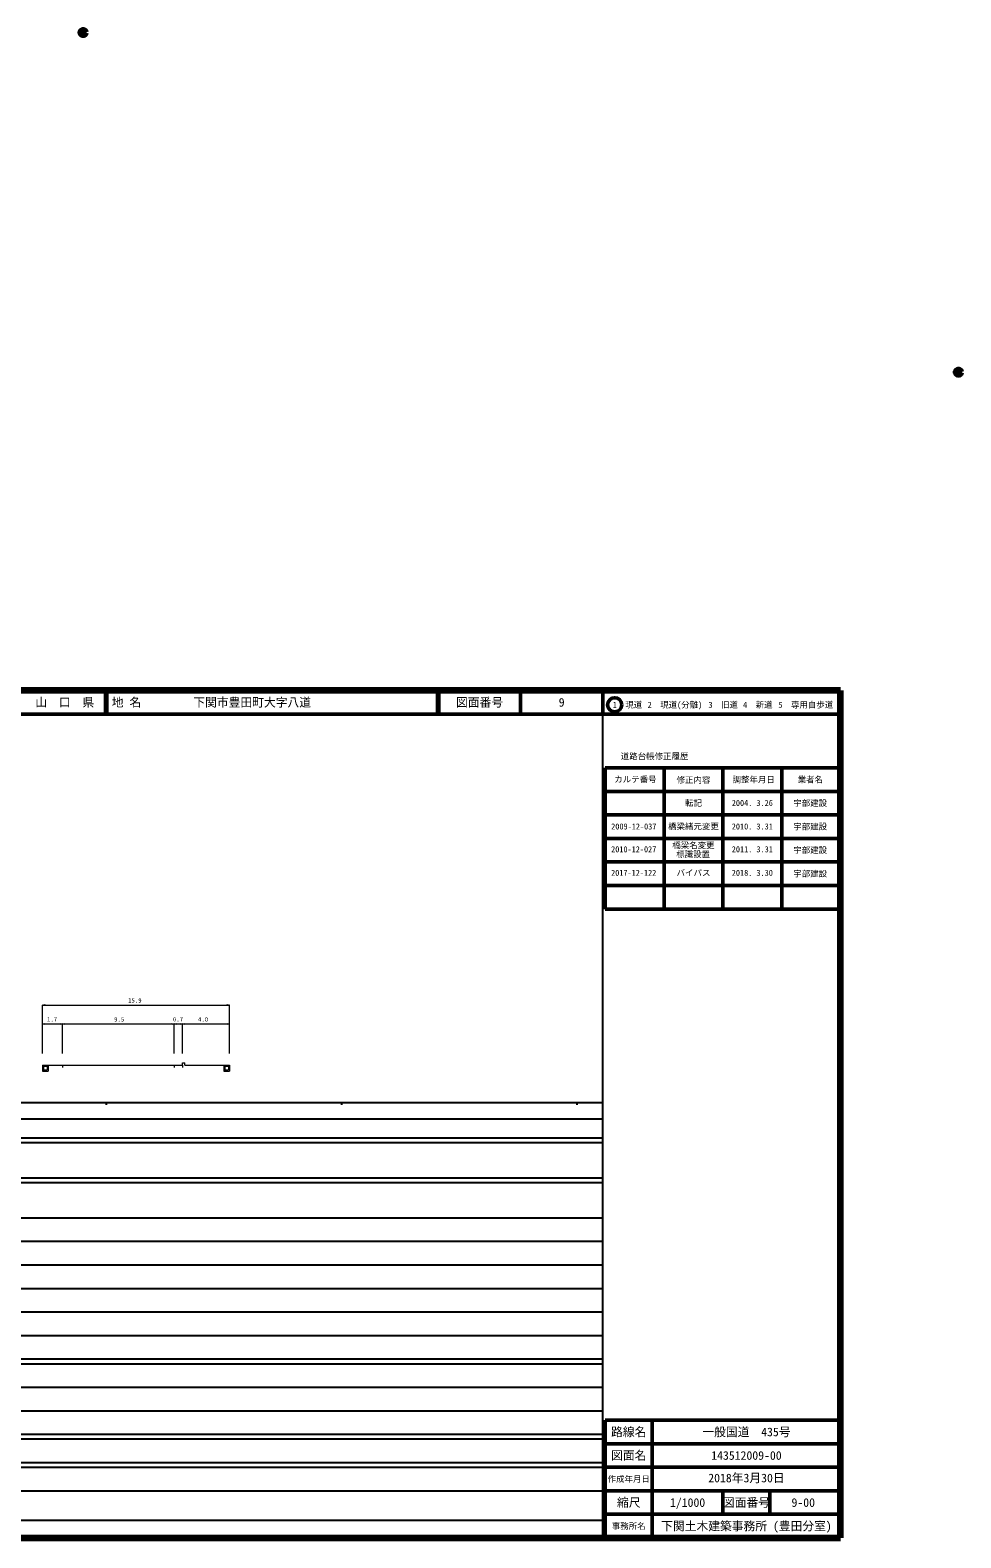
# Model space of a CAD drawing. Units: millimetres, scale not verified. Extents: x 40004 to 731143, y 20002 to 660685.
# Drawn here: x 335730 to 731143, y 20002 to 660685 of the extents above; entities that cross this region are included whole.
import ezdxf
from ezdxf.enums import TextEntityAlignment as Align

# ---------------------------------------------------------------- set-up
doc = ezdxf.new("R2010")
doc.units = ezdxf.units.MM
doc.header["$LTSCALE"] = 1000.09
doc.header["$PDMODE"] = 32
doc.header["$PDSIZE"] = 500
for name, color, linetype, lineweight in [('M-TTL', 2, 'Continuous', 140), ('M-TTL-BAND', 7, 'Continuous', 25), ('M-TTL-FRAM', 2, 'Continuous', 50), ('M-TTL-LINE', 7, 'Continuous', 50), ('M-TTL-TXT', 7, 'Continuous', 50), ('名称未設定-23', 7, 'Continuous', 13)]:
    doc.layers.add(name, color=color, linetype=linetype, lineweight=lineweight)
doc.styles.add('ＭＳ ゴシック', font='')
doc.styles.get('ＭＳ ゴシック').set_extended_font_data('MS Gothic')

# ---------------------------------------------------------------- blocks, each defined once
blk = doc.blocks.new('ﾌﾟﾛｯﾄﾏｰｸ-03_1')
at = {"color": 2, "linetype": 'Continuous', "lineweight": 140}
blk.add_circle((0, 0), 0.5, dxfattribs=at)
at = {"color": 2}
blk.add_point((0, 0), dxfattribs=at)

msp = doc.modelspace()

# ---------------------------------------------------------------- hatches: boundary and pattern name
at = {"layer": '名称未設定-23'}
for points in [[(340949, 246419), (341949, 246586), (341949, 246253)], [(420456, 246419), (419456, 246253), (419456, 246586)], [(340949, 238371), (341949, 238538), (341949, 238204)], [(349450, 238371), (348450, 238204), (348450, 238538)], [(349450, 238371), (350450, 238538), (350450, 238204)], [(396954, 238371), (395954, 238204), (395954, 238538)], [(396954, 238371), (397954, 238538), (397954, 238204)], [(400455, 238371), (399454, 238204), (399454, 238538)], [(400455, 238371), (401455, 238538), (401455, 238204)], [(420456, 238371), (419456, 238204), (419456, 238538)]]:
    msp.add_hatch(color=256, dxfattribs=at).paths.add_polyline_path(points)

# ---------------------------------------------------------------- linework, layer by layer
at = {"layer": 'M-TTL'}
for p, q in [((680061, 380034), (40004, 380034)), ((680061, 20002), (680061, 380034)), ((40004, 20002), (680061, 20002))]:
    msp.add_line(p, q, dxfattribs=at)
at = {"layer": 'M-TTL-BAND'}
for p, q in [((579052, 20002), (579052, 370033)), ((40004, 205018), (579052, 205018)), ((368033, 205018), (368033, 204018)), ((468042, 205018), (468042, 204018)), ((568051, 205018), (568051, 204018)), ((68006, 198018), (579052, 198018)), ((40004, 190017), (579052, 190017)), ((40004, 188017), (579052, 188017)), ((40004, 173015), (579052, 173015)), ((40004, 171015), (579052, 171015)), ((40004, 156014), (579052, 156014)), ((46004, 146013), (579052, 146013)), ((52005, 136012), (579052, 136012)), ((46004, 126011), (579052, 126011)), ((52005, 116010), (579052, 116010)), ((46004, 106009), (579052, 106009)), ((40004, 96009), (579052, 96009)), ((40004, 94008), (579052, 94008)), ((49004, 84007), (579052, 84007)), ((40004, 74007), (579052, 74007)), ((40004, 64006), (579052, 64006)), ((40004, 62006), (579052, 62006)), ((40004, 52005), (579052, 52005)), ((40004, 50004), (579052, 50004)), ((40004, 40004), (579052, 40004)), ((68006, 27502), (579052, 27502))]:
    msp.add_line(p, q, dxfattribs=at)
at = {"layer": 'M-TTL-FRAM'}
for p, q in [((580052, 347228), (580052, 287222)), ((580052, 347228), (680061, 347228)), ((580052, 287222), (680061, 287222)), ((680061, 70006), (580052, 70006)), ((580052, 70006), (580052, 20002))]:
    msp.add_line(p, q, dxfattribs=at)
at = {"layer": 'M-TTL-LINE'}
for p, q in [((367783, 380034), (367783, 370033)), ((368283, 380034), (368283, 370033)), ((508792, 380034), (508792, 370033)), ((509292, 380034), (509292, 370033)), ((544045, 380034), (544045, 370033)), ((579052, 380034), (579052, 370033)), ((40004, 370033), (680061, 370033)), ((605054, 347228), (605054, 287222)), ((630056, 347228), (630056, 287222)), ((655059, 347228), (655059, 287222)), ((580052, 337227), (680061, 337227)), ((580052, 327226), (680061, 327226)), ((580052, 317225), (680061, 317225)), ((580052, 307224), (680061, 307224)), ((580052, 297223), (680061, 297223)), ((600054, 70006), (600054, 20002)), ((680061, 60005), (580052, 60005)), ((680061, 50004), (580052, 50004)), ((680061, 40004), (580052, 40004)), ((630056, 40004), (630056, 30003)), ((650058, 40004), (650058, 30003)), ((680061, 30003), (580052, 30003))]:
    msp.add_line(p, q, dxfattribs=at)
at = {"layer": 'M-TTL-TXT'}
msp.add_circle((584083, 373991), 3000, dxfattribs=at)
at = {"layer": '名称未設定-23'}
for p, q in [((340949, 225885), (340949, 246419)), ((340949, 246419), (420456, 246419)), ((420456, 225885), (420456, 246419)), ((340949, 238371), (349450, 238371)), ((349450, 225885), (349450, 238371)), ((349450, 238371), (396954, 238371)), ((396954, 225885), (396954, 238371)), ((396954, 238371), (400455, 238371)), ((400455, 225885), (400455, 238371)), ((400455, 238371), (420456, 238371)), ((340949, 220885), (343449, 220885)), ((340949, 220885), (340949, 218384)), ((340949, 220385), (343449, 220385)), ((340949, 218384), (343449, 218384)), ((341449, 220385), (341449, 218884)), ((341449, 218884), (342949, 218884)), ((342949, 220385), (342949, 218884)), ((343449, 220885), (343449, 218384)), ((343449, 220885), (349450, 220885)), ((349450, 220885), (396954, 220885)), ((349450, 220885), (349450, 219884)), ((396954, 220885), (400455, 220885)), ((396954, 220885), (396954, 219884)), ((400455, 220885), (400455, 221885)), ((400455, 221885), (401455, 221885)), ((400455, 220885), (400455, 219884)), ((401455, 220885), (401455, 221885)), ((401455, 220885), (417956, 220885)), ((417956, 220885), (420456, 220885)), ((417956, 220885), (417956, 218384)), ((417956, 220385), (420456, 220385)), ((417956, 218384), (420456, 218384)), ((418456, 220385), (418456, 218884)), ((418456, 218884), (419956, 218884)), ((419956, 220385), (419956, 218884)), ((420456, 220885), (420456, 218384))]:
    msp.add_line(p, q, dxfattribs=at)
for points in [[(340949, 246419), (341949, 246586), (341949, 246253)], [(420456, 246419), (419456, 246253), (419456, 246586)], [(340949, 238371), (341949, 238538), (341949, 238204)], [(349450, 238371), (348450, 238204), (348450, 238538)], [(349450, 238371), (350450, 238538), (350450, 238204)], [(396954, 238371), (395954, 238204), (395954, 238538)], [(396954, 238371), (397954, 238538), (397954, 238204)], [(400455, 238371), (399454, 238204), (399454, 238538)], [(400455, 238371), (401455, 238538), (401455, 238204)], [(420456, 238371), (419456, 238204), (419456, 238538)]]:
    msp.add_lwpolyline(points, close=True, dxfattribs=at)

# ---------------------------------------------------------------- block references
at = {"layer": 'M-TTL', "xscale": 2000.179, "yscale": 2000.179}
for p in [(358240, 659685), (730143, 515347)]:
    msp.add_blockref('ﾌﾟﾛｯﾄﾏｰｸ-03_1', p, dxfattribs=at)

# ---------------------------------------------------------------- texts
at = {"layer": 'M-TTL-TXT', "style": 'ＭＳ ゴシック'}
for s, height, p in [('山\u3000口\u3000県', 3666, (350406, 375034)), ('図面番号', 3666, (526669, 375034)), ('9', 3666, (561547, 375034)), ('1\u3000現道', 2566, (589501, 373991)), ('2\u3000現道(分離)', 2566, (609673, 373991)), ('3\u3000旧道', 2566, (630178, 373991)), ('4\u3000新道', 2566, (644882, 373991)), ('5\u3000専用自歩道', 2566, (665288, 373991)), ('道路台帳修正履歴', 2566, (601022, 352145)), ('カルテ番号', 2566, (592892, 342308)), ('修正内容', 2566, (617564, 342053)), ('調整年月日', 2566, (643146, 342227)), ('業者名', 2566, (667194, 342227)), ('転記', 2566, (617555, 332275)), ('2004. 3.26', 2566, (642558, 332275)), ('宇部建設', 2566, (667137, 332218)), ('2009-12-037', 2566, (592189, 322304)), ('橋梁緒元変更', 2566, (617555, 322304)), ('2010. 3.31', 2566, (642558, 322304)), ('宇部建設', 2566, (667137, 322247)), ('宇部建設', 2566, (667137, 312246)), ('宇部建設', 2566, (667137, 302245)), ('路線名', 3666, (590053, 65006)), ('路線名', 3666, (590053, 65006)), ('一般国道\u3000435号', 3666, (640057, 65006)), ('図面名', 3666, (590053, 55005)), ('図面名', 3666, (590053, 55005)), ('143512009-00', 3666, (640057, 55005)), ('作成年月日', 2566, (590053, 45004)), ('作成年月日', 2566, (590053, 45004)), ('縮尺', 3666, (590053, 35003)), ('縮尺', 3666, (590053, 35003)), ('1/1000', 3666, (615055, 35003)), ('図面番号', 3666, (640057, 35003)), ('図面番号', 3666, (640057, 35003)), ('9-00', 3666, (664184, 35003)), ('事務所名', 2566, (590053, 25002)), ('事務所名', 2566, (590053, 25002)), ('下関土木建築事務所 (豊田分室)', 3666, (640057, 25002))]:
    msp.add_text(s, height=height, dxfattribs=at).set_placement(p, align=Align.MIDDLE_CENTER)
for s, p in [('地 名', (370413, 375034)), ('下関市豊田町大字八道', (405060, 375034))]:
    msp.add_text(s, height=3666, dxfattribs=at).set_placement(p, align=Align.MIDDLE_LEFT)
for s, p in [('橋梁名変更', (608548, 312235)), ('2010-12-027', (582563, 310553)), ('標識設置', (610218, 308444)), ('2017-12-122', (582563, 300552))]:
    msp.add_text(s, height=2566, dxfattribs=at).set_placement(p, align=Align.BOTTOM_LEFT)
for s, height, p in [('2011. 3.31', 2566, (642558, 310553)), ('バイパス', 2566, (617555, 300552)), ('2018. 3.30', 2566, (642558, 300552)), ('2018年3月30日', 3666, (640057, 42504))]:
    msp.add_text(s, height=height, dxfattribs=at).set_placement(p, align=Align.BOTTOM_CENTER)
at = {"layer": '名称未設定-23', "style": 'ＭＳ ゴシック'}
for s, p in [('15.9', (380209, 246919)), ('1.7', (345046, 238871)), ('9.5', (373565, 238871)), ('0.7', (398543, 238871)), ('4.0', (409205, 238871))]:
    msp.add_text(s, height=1833, dxfattribs=at).set_placement(p, align=Align.BOTTOM_CENTER)

doc.saveas('drawing.dxf')
